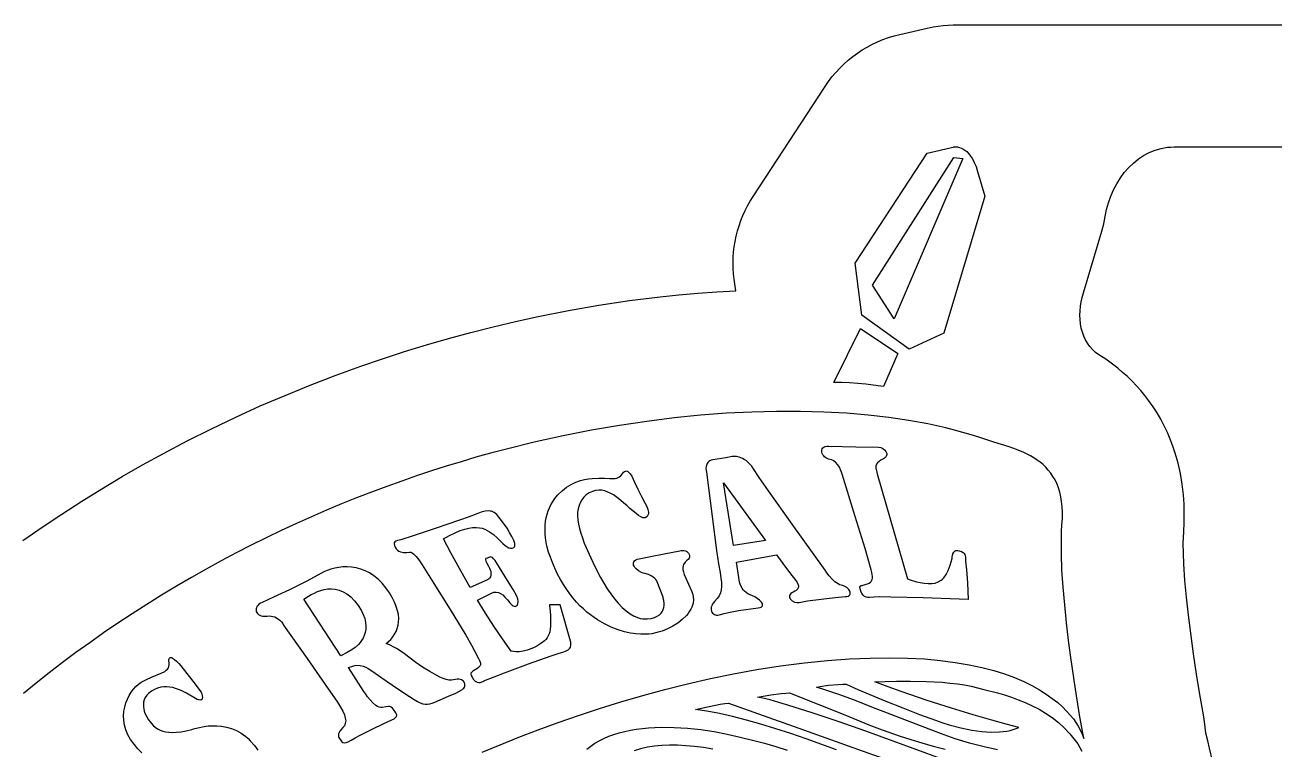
# Model space of a CAD drawing. Extents: x 0 to 500, y 0 to 300.
# Drawn here: x 61.8 to 164.3, y 240.6 to 300 of the extents above; entities that cross this region are included whole.
import ezdxf

# ---------------------------------------------------------------- set-up
doc = ezdxf.new("R2010")
doc.units = 0
doc.layers.add('Nível Padrão', color=18, linetype='CONTINUOUS')

msp = doc.modelspace()

# ---------------------------------------------------------------- linework, layer by layer
at = {"layer": 'Nível Padrão'}
for points in [[(61.67, 257.71), (63.26, 258.82), (64.87, 259.89), (66.5, 260.94), (68.15, 261.96), (69.81, 262.96), (71.49, 263.92), (73.19, 264.85), (75.15, 265.89), (77.13, 266.88), (79.13, 267.83), (81.14, 268.75), (83.17, 269.62), (85.22, 270.46), (87.29, 271.26), (89.37, 272.01), (91.16, 272.63), (92.95, 273.21), (94.76, 273.77), (96.57, 274.29), (98.4, 274.79), (100.23, 275.25), (102.07, 275.69), (103.91, 276.09), (106.4, 276.58), (108.89, 277.02), (111.4, 277.39), (113.92, 277.7), (115.46, 277.87), (117.01, 278), (118.57, 278.12), (120.12, 278.2), (120, 279.15), (119.95, 279.59), (119.92, 280.04), (119.91, 280.48), (119.92, 280.93), (119.95, 281.37), (120, 281.81), (120.07, 282.25), (120.16, 282.68), (120.27, 283.11), (120.39, 283.53), (120.54, 283.95), (120.7, 284.36), (120.88, 284.77), (121.09, 285.17), (121.3, 285.56), (121.54, 285.94), (127.45, 294.96), (127.72, 295.36), (128.01, 295.74), (128.32, 296.11), (128.65, 296.46), (128.99, 296.79), (129.34, 297.11), (129.71, 297.41), (130.1, 297.69), (130.49, 297.95), (130.9, 298.19), (131.32, 298.42), (131.75, 298.62), (132.19, 298.8), (132.65, 298.97), (133.11, 299.11), (133.57, 299.23), (135.81, 299.74), (136.31, 299.84), (136.72, 299.91), (137.12, 299.95), (137.53, 299.98), (137.94, 300), (138.36, 300), (184.84, 300)], [(137.94, 300), (138.36, 300)], [(137.94, 290), (138.36, 290)], [(159.2, 239.65), (158.96, 240.68), (158.82, 241.3), (158.65, 241.91), (158.58, 242.66), (158.47, 243.41), (158.17, 245.08), (157.9, 246.75), (157.65, 248.43), (157.42, 250.11), (157.23, 251.59), (157.07, 253.07), (156.95, 254.44), (156.86, 255.81), (156.82, 256.65), (156.81, 257.49), (156.82, 257.96), (156.85, 258.43), (156.89, 259.19), (156.9, 259.95), (156.88, 260.71), (156.83, 261.47), (156.73, 262.34), (156.59, 263.2), (156.4, 264.05), (156.16, 264.89), (155.97, 265.46), (155.75, 266.03), (155.52, 266.58), (155.26, 267.13), (154.97, 267.66), (154.67, 268.18), (154.34, 268.69), (153.99, 269.18), (153.67, 269.6), (153.33, 270.01), (152.98, 270.41), (152.61, 270.79), (152.23, 271.16), (151.84, 271.51), (151.44, 271.86), (151.02, 272.18), (150.47, 272.58), (149.9, 272.95), (149.62, 273.15), (149.37, 273.37), (149.15, 273.62), (148.96, 273.89), (148.79, 274.18), (148.65, 274.48), (148.54, 274.8), (148.45, 275.14), (148.39, 275.48), (148.36, 275.83), (148.34, 276.19), (148.35, 276.56), (148.39, 276.93), (148.44, 277.29), (148.52, 277.66), (148.62, 278.02), (148.62, 278.02), (150.13, 283.09), (150.29, 283.68), (150.41, 284.29), (150.53, 284.86), (150.69, 285.42), (150.88, 285.96), (151.1, 286.48), (151.37, 286.98), (151.66, 287.45), (151.98, 287.89), (152.34, 288.3), (152.72, 288.67), (153.13, 289.01), (153.56, 289.3), (154.02, 289.54), (154.5, 289.74), (155.01, 289.88), (155.53, 289.97), (155.8, 289.99), (156.07, 290), (190.23, 290)], [(99.34, 240.36), (100.81, 240.97), (102.34, 241.58), (103.92, 242.18), (105.55, 242.78), (107.23, 243.36), (108.94, 243.93), (110.7, 244.48), (112.49, 245), (114.31, 245.5), (116.16, 245.96), (118.04, 246.39), (119.94, 246.78), (121.86, 247.13), (123.8, 247.43), (125.75, 247.68), (127.65, 247.88), (129.44, 248.01), (131.13, 248.08), (132.72, 248.1), (134.21, 248.07), (135.61, 248), (136.91, 247.88), (138.12, 247.72), (139.25, 247.53), (140.3, 247.3), (141.27, 247.05), (142.16, 246.77), (142.98, 246.47), (143.73, 246.15), (144.41, 245.82), (145.02, 245.47), (145.58, 245.12), (146.07, 244.77), (146.52, 244.42), (146.91, 244.07), (147.25, 243.73), (147.54, 243.39), (147.8, 243.08), (148.01, 242.78), (148.19, 242.5), (148.33, 242.25), (148.53, 241.84), (148.63, 241.57), (148.66, 241.47), (148.31, 243.42), (147.97, 245.53), (147.6, 248.11), (147.41, 249.52), (147.24, 250.97), (147.09, 252.43), (146.96, 253.88), (146.87, 255.29), (146.82, 256.63), (146.82, 257.88), (146.83, 258.46), (146.87, 259.01), (146.9, 259.53), (146.9, 260.02), (146.88, 260.48), (146.83, 260.91), (146.77, 261.31), (146.68, 261.69), (146.57, 262.05), (146.44, 262.38), (146.3, 262.69), (146.13, 262.97), (145.95, 263.24), (145.75, 263.49), (145.54, 263.72), (145.32, 263.94), (145.08, 264.13), (144.83, 264.32), (144.57, 264.49), (144.3, 264.65), (143.74, 264.93), (143.15, 265.18), (142.53, 265.4), (141.28, 265.79), (140.05, 266.18), (139.41, 266.38), (138.74, 266.58), (138.06, 266.77), (137.35, 266.95), (135.87, 267.28), (134.31, 267.56), (132.68, 267.8), (130.97, 268), (129.19, 268.15), (127.35, 268.25), (125.44, 268.3), (123.47, 268.3), (121.44, 268.25), (119.36, 268.15), (117.23, 267.99), (115.06, 267.77), (112.84, 267.49), (110.58, 267.16), (108.29, 266.76), (105.96, 266.3), (103.6, 265.78), (101.22, 265.19), (100.02, 264.87), (98.82, 264.54), (97.61, 264.18), (96.39, 263.81), (95.17, 263.42), (93.95, 263.02), (92.73, 262.59), (91.5, 262.15), (90.27, 261.69), (89.04, 261.21), (87.8, 260.72), (86.57, 260.2), (85.33, 259.67), (84.1, 259.11), (82.86, 258.54), (81.63, 257.95), (80.4, 257.34), (79.17, 256.7), (77.94, 256.05), (76.71, 255.38), (75.49, 254.69), (74.26, 253.97), (73.05, 253.24), (71.83, 252.48), (70.63, 251.71), (69.45, 250.93), (68.29, 250.14), (67.15, 249.33), (66.02, 248.52), (64.92, 247.7), (63.84, 246.86), (62.77, 246.02), (61.73, 245.18)], [(71.42, 240.31), (71.1, 240.63), (70.79, 241), (70.51, 241.4), (70.29, 241.79), (70.12, 242.19), (70.01, 242.58), (69.95, 242.97), (69.93, 243.35), (69.96, 243.71), (70.02, 244.06), (70.11, 244.4), (70.24, 244.71), (70.38, 245.01), (70.55, 245.28), (70.74, 245.53), (70.94, 245.74), (71.15, 245.93), (71.37, 246.09), (71.8, 246.33), (72.23, 246.52), (73, 246.83), (73.3, 246.98), (73.42, 247.07), (73.52, 247.16), (73.6, 247.27), (73.65, 247.39), (73.67, 247.52), (73.66, 247.68), (73.65, 247.83), (73.65, 247.94), (73.67, 248.02), (73.7, 248.08), (73.75, 248.11), (73.81, 248.12), (73.87, 248.11), (73.95, 248.08), (74.11, 247.97), (74.28, 247.81), (74.46, 247.63), (74.61, 247.44), (75.6, 246.17), (76.3, 245.29), (76.35, 245.14), (76.38, 244.99), (76.39, 244.84), (76.38, 244.77), (76.36, 244.71), (76.32, 244.66), (76.27, 244.64), (76.19, 244.63), (76.1, 244.65), (75.97, 244.69), (75.83, 244.77), (75.08, 245.21), (74.66, 245.42), (74.43, 245.51), (74.2, 245.59), (73.97, 245.66), (73.72, 245.7), (73.48, 245.72), (73.23, 245.71), (72.98, 245.68), (72.72, 245.61), (72.46, 245.5), (72.21, 245.35), (71.99, 245.19), (71.83, 245.02), (71.7, 244.84), (71.62, 244.65), (71.57, 244.46), (71.55, 244.27), (71.55, 244.08), (71.58, 243.9), (71.62, 243.72), (71.68, 243.55), (71.83, 243.25), (71.98, 243), (72.11, 242.84), (72.22, 242.7), (72.39, 242.52), (72.62, 242.33), (72.77, 242.24), (72.94, 242.16), (73.14, 242.09), (73.37, 242.03), (73.63, 242), (73.93, 241.98), (74.27, 241.99), (74.64, 242.03), (75.06, 242.11), (75.52, 242.22), (75.65, 242.26), (76.01, 242.36), (76.54, 242.47), (76.86, 242.51), (77.21, 242.53), (77.58, 242.52), (77.97, 242.49), (78.37, 242.42), (78.77, 242.3), (79.18, 242.14), (79.57, 241.92), (79.77, 241.79), (79.96, 241.64), (80.14, 241.47), (80.32, 241.29), (80.65, 240.9), (80.93, 240.51)], [(141.58, 240.54), (140.48, 240.79), (139.3, 241.1), (138.1, 241.46), (137.5, 241.66), (136.92, 241.88), (131.29, 244.06), (129.86, 244.61), (128.58, 245.08), (127.52, 245.45), (126.75, 245.68), (127.04, 245.73), (127.72, 245.84), (128.52, 245.92), (128.89, 245.94), (129.18, 245.93), (130.13, 245.51), (132.42, 244.55), (133.81, 243.99), (135.2, 243.44), (136.51, 242.97), (137.1, 242.77), (137.63, 242.6), (138.58, 242.35), (139.47, 242.17), (140.3, 242.06), (141.05, 242.01), (141.74, 242.02), (142.05, 242.05), (142.34, 242.09), (142.62, 242.14), (142.87, 242.21), (143.11, 242.29), (143.32, 242.38), (142.29, 242.65), (141.11, 242.98), (139.59, 243.42), (137.8, 243.97), (135.81, 244.6), (133.69, 245.32), (132.61, 245.71), (131.53, 246.12), (132.38, 246.15), (133.31, 246.17), (134.46, 246.18), (135.73, 246.16), (137.04, 246.09), (137.68, 246.03), (138.3, 245.96), (138.88, 245.87), (139.42, 245.76), (140.47, 245.51), (141.58, 245.22), (142.15, 245.05), (142.72, 244.87), (143.29, 244.66), (143.86, 244.43), (144.43, 244.17), (144.99, 243.88), (145.53, 243.56), (146.06, 243.2), (146.57, 242.8), (147.06, 242.35), (147.52, 241.86), (147.96, 241.32), (148.16, 241.03), (148.34, 240.74), (148.51, 240.43)], [(136.92, 239.85), (133.03, 241.27), (130.79, 242.07), (128.53, 242.86), (126.38, 243.58), (124.48, 244.19), (123.65, 244.44), (122.94, 244.64), (122.35, 244.78), (121.91, 244.87), (122.99, 245.05), (123.85, 245.17), (124.23, 245.21), (124.52, 245.22), (126.94, 244.27), (129.07, 243.41), (131.04, 242.6), (132.12, 242.18), (133.61, 241.66), (134.47, 241.39), (135.38, 241.12), (136.32, 240.85), (137.29, 240.6)], [(128.39, 240.56), (125.9, 241.45), (124.65, 241.88), (123.41, 242.28), (122.19, 242.66), (121, 242.99), (119.86, 243.29), (118.78, 243.54), (117.76, 243.73), (116.83, 243.85), (117.94, 244.11), (118.84, 244.29), (119.23, 244.35), (119.53, 244.38), (125.3, 242.33), (130.09, 240.61), (132.25, 239.83)], [(107.92, 240.6), (108.23, 240.85), (108.57, 241.09), (108.93, 241.3), (109.31, 241.49), (109.71, 241.66), (110.13, 241.81), (110.57, 241.95), (111.02, 242.06), (111.49, 242.16), (111.97, 242.24), (112.47, 242.31), (112.97, 242.35), (113.48, 242.39), (114.01, 242.4), (115.07, 242.39), (116.16, 242.33), (117.25, 242.21), (118.35, 242.05), (119.43, 241.84), (120.48, 241.6), (121.5, 241.35), (122.47, 241.09), (123.41, 240.82), (124.33, 240.53)], [(118.23, 240.61), (117.47, 240.73), (116.74, 240.82), (116.03, 240.89), (115.35, 240.93), (114.7, 240.93), (114.07, 240.91), (113.46, 240.86), (112.88, 240.77), (112.32, 240.64), (111.78, 240.48)]]:
    msp.add_lwpolyline(points, dxfattribs=at)
for points in [[(134.33, 273.41), (130.47, 276.21), (129.91, 280.46), (135.81, 289.48), (138.05, 290), (138.1, 290), (138.25, 290), (138.48, 289.95), (138.61, 289.9), (138.75, 289.83), (138.9, 289.73), (139.06, 289.61), (139.22, 289.44), (139.38, 289.25), (139.53, 289.01), (139.68, 288.72), (139.82, 288.38), (139.95, 287.99), (140.55, 285.96), (137.19, 274.71), (134.33, 273.41)], [(138, 289.12), (138.75, 289.04), (133.1, 275.9), (131.32, 278.66), (138, 289.12)], [(132.23, 270.34), (131.81, 270.4), (130.79, 270.53), (130.14, 270.6), (129.46, 270.66), (128.79, 270.69), (128.16, 270.69), (130.34, 275.11), (133.4, 273.05), (132.23, 270.34)], [(134.21, 254.57), (134.42, 254.5), (134.93, 254.34), (135.25, 254.27), (135.58, 254.21), (135.91, 254.18), (136.21, 254.18), (136.47, 254.23), (136.72, 254.32), (136.95, 254.46), (137.06, 254.55), (137.17, 254.65), (137.37, 254.92), (137.55, 255.26), (137.71, 255.7), (137.86, 256.24), (137.87, 256.37), (137.89, 256.49), (137.93, 256.63), (138, 256.76), (138.11, 256.86), (138.17, 256.89), (138.25, 256.9), (138.34, 256.9), (138.45, 256.88), (138.64, 256.81), (138.77, 256.74), (138.86, 256.66), (138.91, 256.57), (138.93, 256.46), (138.95, 256.34), (138.97, 256.01), (139.04, 255.3), (139.11, 254.25), (139.19, 252.89), (135.48, 253.01), (132.84, 253.07), (131.89, 253.09), (131.43, 253.07), (131.1, 253.04), (130.95, 253.04), (130.82, 253.07), (130.69, 253.13), (130.58, 253.23), (130.47, 253.38), (130.37, 253.57), (130.31, 253.76), (130.3, 253.89), (130.34, 253.97), (130.4, 254.02), (130.48, 254.04), (130.57, 254.05), (130.65, 254.07), (130.73, 254.1), (130.82, 254.13), (130.93, 254.16), (131.05, 254.21), (131.17, 254.29), (131.22, 254.35), (131.26, 254.42), (131.3, 254.51), (131.32, 254.63), (131.32, 254.76), (131.31, 254.92), (131.28, 255.1), (131.23, 255.31), (130.72, 257.05), (129.92, 259.69), (128.86, 263.15), (128.8, 263.33), (128.72, 263.51), (128.62, 263.72), (128.48, 263.93), (128.3, 264.13), (128.21, 264.21), (128.1, 264.28), (127.98, 264.33), (127.86, 264.35), (127.73, 264.38), (127.61, 264.43), (127.51, 264.49), (127.41, 264.57), (127.33, 264.65), (127.27, 264.75), (127.22, 264.85), (127.19, 264.95), (127.17, 265.05), (127.18, 265.14), (127.22, 265.23), (127.27, 265.31), (127.35, 265.37), (127.46, 265.42), (127.59, 265.45), (127.76, 265.45), (129.97, 265.4), (131.82, 265.36), (132.01, 265.34), (132.18, 265.26), (132.32, 265.15), (132.44, 265.01), (132.5, 264.85), (132.5, 264.78), (132.49, 264.7), (132.46, 264.62), (132.41, 264.55), (132.33, 264.48), (132.23, 264.42), (132.03, 264.31), (131.87, 264.21), (131.75, 264.1), (131.66, 263.98), (131.62, 263.83), (131.62, 263.66), (131.65, 263.45), (131.71, 263.19), (134.21, 254.57)], [(128.77, 254.06), (128.64, 254.09), (128.51, 254.16), (128.38, 254.24), (128.25, 254.34), (128.01, 254.57), (127.79, 254.82), (127.6, 255.07), (127.45, 255.28), (127.32, 255.48), (124.74, 259.07), (122.8, 261.8), (122.04, 262.88), (121.57, 263.59), (121.43, 263.81), (121.27, 263.99), (121.12, 264.14), (120.97, 264.27), (120.82, 264.37), (120.68, 264.45), (120.4, 264.56), (120.17, 264.6), (119.98, 264.61), (119.82, 264.6), (119.31, 264.5), (118.24, 264.33), (118.11, 264.3), (118, 264.25), (117.91, 264.19), (117.84, 264.12), (117.79, 264.04), (117.75, 263.96), (117.7, 263.78), (117.68, 263.61), (117.69, 263.46), (117.71, 263.32), (118.18, 259.68), (118.55, 256.91), (118.71, 255.8), (118.83, 255.08), (118.91, 254.64), (118.95, 254.27), (118.96, 253.95), (118.93, 253.67), (118.86, 253.42), (118.75, 253.19), (118.59, 252.96), (118.39, 252.72), (118.28, 252.59), (118.2, 252.47), (118.15, 252.35), (118.11, 252.24), (118.1, 252.13), (118.11, 252.02), (118.13, 251.93), (118.17, 251.84), (118.22, 251.77), (118.29, 251.71), (118.37, 251.66), (118.45, 251.62), (118.55, 251.6), (118.66, 251.6), (118.77, 251.62), (118.88, 251.65), (119.16, 251.74), (119.52, 251.82), (120.36, 251.97), (121.97, 252.19), (122.11, 252.22), (122.21, 252.26), (122.27, 252.31), (122.31, 252.37), (122.32, 252.43), (122.31, 252.51), (122.28, 252.58), (122.22, 252.66), (122.08, 252.82), (121.89, 252.97), (121.69, 253.09), (121.5, 253.17), (121.3, 253.25), (121.12, 253.34), (120.97, 253.44), (120.84, 253.56), (120.73, 253.68), (120.64, 253.8), (120.51, 254.06), (120.43, 254.29), (120.39, 254.49), (120.38, 254.67), (120.17, 255.94), (123.46, 256.53), (124.29, 255.42), (124.73, 254.85), (125.05, 254.45), (125.17, 254.26), (125.24, 254.08), (125.26, 254), (125.26, 253.92), (125.24, 253.84), (125.21, 253.76), (125.15, 253.69), (125.07, 253.62), (124.97, 253.55), (124.84, 253.49), (124.72, 253.43), (124.63, 253.36), (124.57, 253.28), (124.53, 253.2), (124.52, 253.12), (124.54, 253.05), (124.57, 252.97), (124.62, 252.9), (124.76, 252.77), (124.94, 252.67), (125.13, 252.63), (125.23, 252.62), (125.32, 252.64), (126.01, 252.76), (127.12, 252.91), (128.28, 253.05), (129.12, 253.12), (129.24, 253.13), (129.34, 253.16), (129.41, 253.2), (129.47, 253.26), (129.5, 253.32), (129.51, 253.39), (129.5, 253.47), (129.48, 253.55), (129.38, 253.71), (129.22, 253.85), (129.02, 253.98), (128.9, 254.02), (128.77, 254.06)], [(114.16, 253.07), (113.69, 254.34), (113.64, 254.42), (113.58, 254.51), (113.49, 254.61), (113.36, 254.72), (113.18, 254.83), (112.96, 254.93), (112.69, 255), (112.54, 255.04), (112.39, 255.09), (112.14, 255.23), (111.93, 255.41), (111.85, 255.5), (111.79, 255.6), (111.75, 255.69), (111.73, 255.79), (111.74, 255.88), (111.77, 255.97), (111.83, 256.05), (111.93, 256.12), (112.05, 256.18), (112.21, 256.22), (113.14, 256.41), (114.24, 256.63), (115.55, 256.87), (115.64, 256.89), (115.74, 256.9), (115.86, 256.9), (115.99, 256.87), (116.12, 256.81), (116.24, 256.69), (116.32, 256.52), (116.34, 256.42), (116.34, 256.34), (116.31, 256.27), (116.26, 256.2), (116.12, 256.08), (115.98, 255.94), (115.91, 255.86), (115.85, 255.76), (115.81, 255.65), (115.79, 255.51), (115.79, 255.35), (115.83, 255.16), (115.9, 254.94), (116, 254.68), (116.48, 253.58), (116.54, 253.45), (116.6, 253.3), (116.64, 253.1), (116.65, 252.86), (116.62, 252.58), (116.58, 252.42), (116.52, 252.26), (116.44, 252.09), (116.33, 251.91), (116.21, 251.74), (116.07, 251.56), (115.74, 251.24), (115.36, 250.95), (114.95, 250.69), (114.53, 250.47), (114.09, 250.29), (113.65, 250.16), (113.24, 250.07), (113, 250.04), (112.7, 250.03), (112.34, 250.03), (111.93, 250.07), (111.48, 250.13), (110.99, 250.24), (110.47, 250.4), (109.92, 250.6), (109.36, 250.87), (108.78, 251.21), (108.5, 251.4), (108.21, 251.61), (107.92, 251.85), (107.64, 252.1), (107.35, 252.37), (107.07, 252.67), (106.8, 252.99), (106.53, 253.34), (106.26, 253.7), (106.01, 254.1), (105.76, 254.52), (105.51, 254.97), (105.28, 255.44), (105.09, 255.9), (104.92, 256.34), (104.78, 256.76), (104.67, 257.17), (104.59, 257.56), (104.53, 257.94), (104.5, 258.3), (104.49, 258.64), (104.5, 258.97), (104.53, 259.29), (104.58, 259.59), (104.65, 259.87), (104.74, 260.14), (104.84, 260.4), (104.96, 260.64), (105.09, 260.87), (105.23, 261.08), (105.38, 261.28), (105.54, 261.47), (105.89, 261.8), (106.25, 262.09), (106.63, 262.32), (107.01, 262.5), (107.38, 262.63), (107.73, 262.72), (108.05, 262.78), (108.36, 262.81), (108.9, 262.84), (109.37, 262.83), (109.77, 262.81), (110.1, 262.8), (110.24, 262.81), (110.37, 262.84), (110.49, 262.88), (110.59, 262.94), (110.69, 263.02), (110.77, 263.13), (110.85, 263.24), (110.92, 263.32), (110.99, 263.37), (111.07, 263.41), (111.14, 263.42), (111.21, 263.41), (111.27, 263.37), (111.34, 263.33), (111.47, 263.18), (111.59, 262.99), (111.71, 262.76), (111.83, 262.5), (112.1, 261.93), (112.4, 261.34), (112.67, 260.82), (112.83, 260.5), (112.92, 260.27), (112.95, 260.15), (112.96, 260.03), (112.96, 259.91), (112.92, 259.8), (112.86, 259.69), (112.76, 259.61), (112.7, 259.58), (112.63, 259.57), (112.49, 259.59), (112.33, 259.66), (112.16, 259.76), (111.81, 260.05), (111.44, 260.35), (111.22, 260.55), (110.91, 260.82), (110.54, 261.14), (110.33, 261.3), (110.11, 261.45), (109.88, 261.58), (109.64, 261.69), (109.4, 261.78), (109.14, 261.84), (108.89, 261.85), (108.63, 261.83), (108.37, 261.75), (108.11, 261.62), (107.87, 261.45), (107.67, 261.26), (107.5, 261.05), (107.37, 260.82), (107.27, 260.58), (107.2, 260.32), (107.16, 260.03), (107.16, 259.73), (107.18, 259.41), (107.23, 259.07), (107.31, 258.71), (107.41, 258.33), (107.55, 257.93), (107.7, 257.5), (108.09, 256.59), (108.54, 255.63), (109.04, 254.67), (109.31, 254.21), (109.59, 253.76), (109.88, 253.34), (110.18, 252.94), (110.49, 252.57), (110.81, 252.23), (111.13, 251.94), (111.46, 251.7), (111.8, 251.51), (112.15, 251.37), (112.32, 251.32), (112.5, 251.29), (112.68, 251.28), (112.85, 251.29), (113.18, 251.33), (113.46, 251.4), (113.68, 251.5), (113.86, 251.62), (114, 251.76), (114.11, 251.91), (114.18, 252.07), (114.22, 252.23), (114.24, 252.39), (114.25, 252.54), (114.22, 252.81), (114.18, 252.99), (114.16, 253.07)], [(119.95, 257.31), (119.12, 262.45), (122.57, 257.73), (119.95, 257.31)], [(100.55, 257.93), (101.03, 257.48), (101.21, 257.31), (101.38, 257.19), (101.52, 257.11), (101.65, 257.08), (101.79, 257.08), (101.92, 257.14), (101.98, 257.19), (102.01, 257.26), (102.02, 257.36), (102.01, 257.47), (101.92, 257.73), (101.77, 258.04), (101.58, 258.37), (101.37, 258.72), (100.92, 259.37), (100.71, 259.64), (100.52, 259.86), (100.31, 260.01), (100.21, 260.06), (100.1, 260.11), (99.98, 260.13), (99.85, 260.14), (99.57, 260.12), (99.24, 260.03), (98.85, 259.89), (98.27, 259.67), (97.46, 259.38), (95.49, 258.7), (93.66, 258.09), (92.67, 257.78), (92.38, 257.71), (92.26, 257.66), (92.18, 257.6), (92.12, 257.53), (92.11, 257.44), (92.13, 257.32), (92.19, 257.18), (92.29, 257.03), (92.4, 256.92), (92.51, 256.84), (92.63, 256.78), (92.76, 256.75), (92.89, 256.74), (93.14, 256.73), (93.37, 256.76), (93.48, 256.75), (93.6, 256.7), (93.74, 256.59), (93.92, 256.4), (94.14, 256.12), (94.41, 255.71), (95.36, 254.2), (96.7, 252.05), (97.98, 249.95), (98.45, 249.14), (98.74, 248.61), (99.04, 248.03), (99.13, 247.82), (99.18, 247.66), (99.19, 247.53), (99.14, 247.42), (99.04, 247.31), (98.88, 247.2), (98.57, 247), (98.47, 246.92), (98.41, 246.84), (98.4, 246.75), (98.43, 246.64), (98.5, 246.51), (98.62, 246.33), (98.76, 246.18), (98.91, 246.1), (99.05, 246.07), (99.18, 246.08), (99.29, 246.12), (99.38, 246.16), (99.46, 246.22), (101.16, 246.87), (103.13, 247.6), (104.9, 248.23), (105.57, 248.46), (106.02, 248.59), (106.16, 248.64), (106.28, 248.69), (106.38, 248.76), (106.46, 248.82), (106.52, 248.9), (106.56, 248.97), (106.61, 249.12), (106.61, 249.25), (106.6, 249.37), (106.56, 249.47), (105.73, 252.43), (104.84, 252.43), (104.92, 251.6), (104.94, 250.95), (104.93, 250.68), (104.91, 250.44), (104.87, 250.23), (104.81, 250.05), (104.74, 249.89), (104.66, 249.74), (104.56, 249.61), (104.44, 249.49), (104.15, 249.27), (103.8, 249.05), (103.6, 248.94), (103.41, 248.85), (103.03, 248.72), (102.68, 248.64), (102.37, 248.6), (102.11, 248.6), (101.9, 248.61), (101.72, 248.63), (101, 249.65), (100.29, 250.7), (99.6, 251.77), (98.96, 252.82), (100.1, 253.4), (100.29, 253.47), (100.48, 253.49), (100.66, 253.46), (100.84, 253.38), (101.02, 253.25), (101.2, 253.08), (101.4, 252.86), (101.6, 252.61), (101.7, 252.49), (101.79, 252.41), (101.87, 252.35), (101.95, 252.32), (102.03, 252.31), (102.09, 252.32), (102.15, 252.35), (102.2, 252.4), (102.24, 252.46), (102.26, 252.53), (102.29, 252.71), (102.26, 252.92), (102.17, 253.14), (101.86, 253.69), (101.4, 254.45), (100.53, 255.86), (100.39, 256.07), (100.27, 256.22), (100.17, 256.31), (100.08, 256.36), (100.01, 256.37), (99.94, 256.36), (99.83, 256.29), (99.77, 256.27), (99.7, 256.26), (99.64, 256.24), (99.6, 256.2), (99.59, 256.14), (99.62, 256.02), (99.7, 255.85), (99.84, 255.6), (99.93, 255.45), (99.99, 255.31), (100.03, 255.19), (100.05, 255.08), (100.04, 254.88), (100, 254.73), (99.93, 254.62), (99.85, 254.54), (99.77, 254.48), (98.35, 253.86), (97.46, 255.43), (96.77, 256.7), (96.17, 257.86), (96.66, 258.13), (97.11, 258.35), (97.52, 258.53), (97.9, 258.65), (98.24, 258.73), (98.55, 258.78), (98.84, 258.79), (99.1, 258.76), (99.33, 258.72), (99.55, 258.64), (99.75, 258.55), (99.93, 258.44), (100.25, 258.2), (100.55, 257.93)], [(96.98, 246.28), (96.81, 246.26), (96.61, 246.27), (96.38, 246.32), (96.13, 246.4), (95.87, 246.51), (95.6, 246.64), (95.03, 246.97), (94.45, 247.34), (93.89, 247.72), (92.96, 248.41), (92.61, 248.66), (92.3, 248.85), (92.04, 249), (91.83, 249.11), (91.55, 249.23), (91.45, 249.26), (91.66, 249.43), (91.84, 249.61), (92.01, 249.81), (92.15, 250.03), (92.28, 250.26), (92.37, 250.5), (92.44, 250.76), (92.48, 251.04), (92.49, 251.33), (92.46, 251.64), (92.4, 251.96), (92.29, 252.3), (92.15, 252.66), (91.96, 253.03), (91.73, 253.42), (91.44, 253.83), (91.13, 254.22), (90.8, 254.55), (90.45, 254.83), (90.1, 255.06), (89.73, 255.24), (89.37, 255.38), (89, 255.48), (88.63, 255.53), (88.27, 255.56), (87.91, 255.55), (87.57, 255.51), (87.24, 255.45), (86.92, 255.36), (86.62, 255.26), (86.34, 255.14), (86.09, 255), (85.55, 254.7), (84.91, 254.36), (83.52, 253.67), (82.21, 253.06), (81.29, 252.64), (81.15, 252.57), (81.03, 252.49), (80.94, 252.4), (80.86, 252.3), (80.82, 252.2), (80.79, 252.1), (80.79, 252), (80.81, 251.9), (80.85, 251.81), (80.91, 251.73), (80.99, 251.66), (81.1, 251.59), (81.22, 251.55), (81.36, 251.52), (81.52, 251.51), (81.69, 251.52), (81.87, 251.53), (82.03, 251.52), (82.18, 251.49), (82.32, 251.45), (82.55, 251.33), (82.74, 251.19), (82.88, 251.04), (82.98, 250.91), (83.05, 250.78), (84.98, 248.04), (86.47, 245.92), (87.47, 244.46), (87.72, 244.06), (87.91, 243.71), (88.04, 243.41), (88.11, 243.15), (88.14, 242.92), (88.1, 242.71), (88.03, 242.53), (87.9, 242.37), (87.77, 242.22), (87.67, 242.08), (87.6, 241.96), (87.56, 241.85), (87.54, 241.74), (87.55, 241.65), (87.58, 241.56), (87.64, 241.47), (87.76, 241.29), (87.83, 241.21), (87.91, 241.15), (88.03, 241.13), (88.17, 241.14), (88.35, 241.21), (88.59, 241.34), (88.91, 241.53), (89.33, 241.75), (90.31, 242.25), (91.27, 242.7), (91.93, 243), (92.11, 243.09), (92.23, 243.19), (92.3, 243.28), (92.32, 243.38), (92.3, 243.48), (92.25, 243.59), (92.07, 243.85), (91.97, 243.97), (91.87, 244.05), (91.76, 244.09), (91.65, 244.1), (91.42, 244.07), (91.14, 244.02), (91.01, 244.02), (90.88, 244.05), (90.75, 244.11), (90.62, 244.19), (90.37, 244.4), (90.14, 244.64), (89.94, 244.89), (89.78, 245.11), (89.64, 245.32), (88.36, 247.3), (88.73, 247.42), (88.89, 247.46), (89.05, 247.48), (89.32, 247.47), (89.57, 247.41), (89.78, 247.32), (89.98, 247.21), (90.36, 246.96), (91.02, 246.52), (91.99, 245.86), (92.99, 245.18), (93.76, 244.67), (94.03, 244.51), (94.26, 244.4), (94.47, 244.33), (94.67, 244.29), (94.85, 244.29), (95.04, 244.32), (95.24, 244.38), (95.45, 244.47), (96.57, 244.94), (97.16, 245.2), (97.42, 245.34), (97.65, 245.47), (97.74, 245.54), (97.82, 245.61), (97.87, 245.7), (97.9, 245.78), (97.92, 245.87), (97.91, 245.95), (97.89, 246.03), (97.85, 246.11), (97.79, 246.17), (97.72, 246.23), (97.63, 246.28), (97.53, 246.32), (97.41, 246.34), (97.28, 246.34), (97.14, 246.32), (96.98, 246.28)], [(88.73, 248.8), (88.25, 248.53), (87.74, 248.26), (84.72, 252.9), (85.1, 253.16), (85.32, 253.29), (85.57, 253.41), (85.82, 253.53), (86.1, 253.62), (86.38, 253.7), (86.67, 253.74), (86.98, 253.75), (87.29, 253.72), (87.6, 253.65), (87.92, 253.52), (88.23, 253.34), (88.55, 253.09), (88.86, 252.78), (89.17, 252.39), (89.41, 252.01), (89.58, 251.66), (89.7, 251.32), (89.77, 251), (89.8, 250.7), (89.78, 250.42), (89.74, 250.16), (89.66, 249.93), (89.56, 249.71), (89.44, 249.51), (89.32, 249.34), (89.19, 249.19), (88.93, 248.95), (88.73, 248.8)]]:
    msp.add_lwpolyline(points, close=True, dxfattribs=at)

doc.saveas('drawing.dxf')
